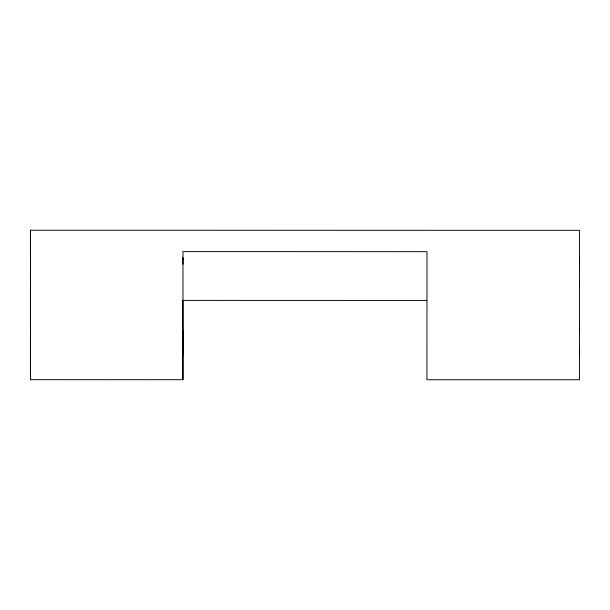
<?xml version="1.0" encoding="UTF-8"?>
<svg xmlns="http://www.w3.org/2000/svg" width="610" height="610" viewBox="0 0 610 610"><rect width="100%" height="100%" fill="white"/><g stroke="black" fill="none" stroke-linecap="round" stroke-linejoin="round"><path stroke-width="0.91" d="M30.553 379.679L30.553 230.252M182.893 379.694L182.908 300.402L426.969 300.448M182.977 259.38L182.985 257.717L182.992 264.252M183.008 353.647L183.008 355.31L183 330.91M579.5 257.771L579.5 264.305M579.5 282.171L579.5 285.434M579.492 330.963L579.492 327.692M579.485 355.356L579.485 348.821M30.553 257.694L30.561 264.237M30.553 282.094L30.553 285.366M30.553 330.887L30.546 327.623M30.546 355.287L30.546 348.752M30.538 230.252L30.5 379.679L183.015 379.694L182.969 251.61L426.977 251.663L426.954 379.748L579.492 379.748L579.477 230.321L30.538 230.252M182.931 353.647L182.924 355.31L182.924 353.647"/></g></svg>
